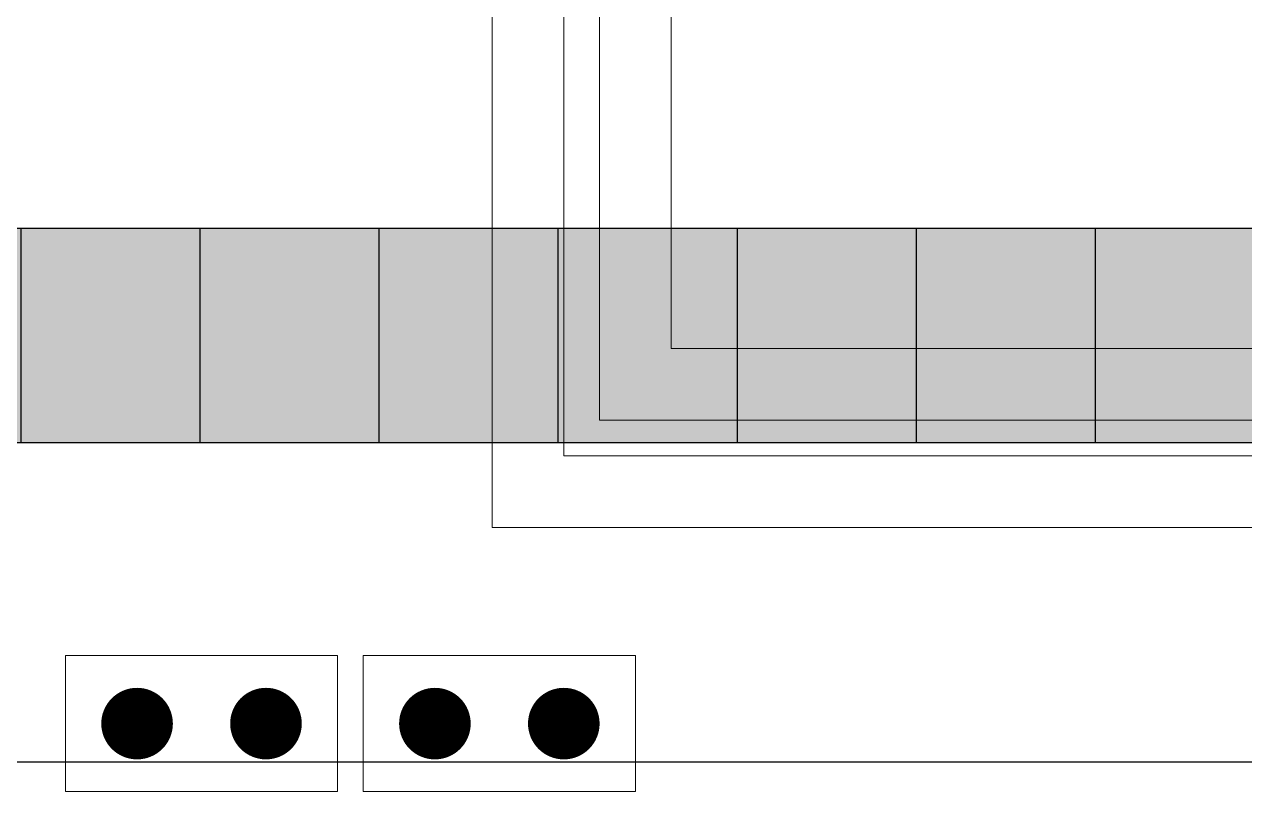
# Model space of a CAD drawing. Header units: inches. Extents: x 8618018 to 8935006, y 2431589 to 2567223.
# Drawn here: x 8664276 to 8665980, y 2517649 to 2518721 of the extents above; entities that cross this region are included whole.
import ezdxf

# ---------------------------------------------------------------- set-up
doc = ezdxf.new("R2010")
doc.units = ezdxf.units.IN
doc.header["$MEASUREMENT"] = 0
for name, color, linetype in [('CCT', 4, 'Continuous'), ('Civil', 252, 'Continuous'), ('LCS', 4, 'Continuous'), ('MOTOR LOCATION', 3, 'Continuous'), ('T', 3, 'Continuous')]:
    doc.layers.add(name, color=color, linetype=linetype)
doc.layers.add('ICT', color=6, linetype='Continuous', lineweight=13)
doc.layers.add('PCT', color=2, linetype='Continuous', lineweight=15)
doc.styles.add('Roman', font='romans')
pattern_1 = [(270, (-36092228.73, 22354600.37), (250, -7e-14), [])]

# ---------------------------------------------------------------- blocks, each defined once
blk = doc.blocks.new('GA CRM')
at = {"layer": 'Civil'}
blk.add_lwpolyline([(39305, 46349.8), (35305, 46349.8)], dxfattribs=at)
blk = doc.blocks.new('LCS')
at = {"layer": 'T', "color": 4, "lineweight": 0}
blk.add_lwpolyline([(-590, 295), (-210, 295), (-210, 105), (-590, 105)], close=True, dxfattribs=at)
at = {"layer": 'T', "color": 4, "const_width": 50}
for points in [[(-515, 200, 1), (-465, 200, 1)], [(-335, 200, 1), (-285, 200, 1)]]:
    blk.add_lwpolyline(points, format="xyb", close=True, dxfattribs=at)
at = {"layer": 'MOTOR LOCATION', "color": 4, "style": 'Roman'}
blk.add_attdef('XXX', (246.1, 103.3), '', height=240, dxfattribs=at)

msp = doc.modelspace()

# ---------------------------------------------------------------- block references
at = {"color": 252}
msp.add_blockref('GA CRM', (8628081, 2471340), dxfattribs=at)

# ---------------------------------------------------------------- next in the draw order: hatches: boundary and pattern name
at = {"layer": 'CCT'}
h = msp.add_hatch(dxfattribs=at)
h.set_pattern_fill('ANSI31', color=256, scale=2000, angle=225, style=0)
h.set_pattern_definition(pattern_1)
h.paths.add_polyline_path([(8695523.6, 2518136.4), (8695523.6, 2518436.4), (8661995.7, 2518436.4), (8661995.7, 2518136.4)])
at = {"layer": 'ICT', "transparency": 33554661}
h = msp.add_hatch(dxfattribs=at)
h.set_pattern_fill('HEX', color=256, scale=450, angle=100, style=0)
h.paths.add_polyline_path([(8695523.6, 2518433.9), (8662084.3, 2518436.4), (8662084.3, 2518136.4), (8695523.6, 2518136.4)])
h.paths.add_polyline_path([(8669426.6, 2518136.4), (8669276.6, 2518136.4), (8669276.6, 2517678.4), (8669426.6, 2517678.4)])
at = {"layer": 'PCT'}
h = msp.add_hatch(dxfattribs=at)
h.set_pattern_fill('ANSI31', color=256, scale=2000, angle=225, style=0)
h.set_pattern_definition(pattern_1)
h.paths.add_polyline_path([(8695523.6, 2518136.4), (8695523.6, 2518436.4), (8661995.7, 2518436.4), (8661995.7, 2518136.4)])

# ---------------------------------------------------------------- next in the draw order: linework, layer by layer
at = {"layer": 'CCT', "color": 4, "lineweight": 0, "ltscale": 300}
for p, q in [((8665029, 2519381.5), (8665029, 2518118)), ((8664929, 2519368.2), (8664929, 2518018)), ((8665029, 2518118), (8667103.8, 2518118)), ((8664929, 2518018), (8667112.5, 2518018))]:
    msp.add_line(p, q, dxfattribs=at)
at = {"layer": 'CCT'}
msp.add_lwpolyline([(8695523.6, 2518136.4), (8661995.7, 2518136.4), (8661995.7, 2518436.4), (8695523.6, 2518436.4)], close=True, dxfattribs=at)
at = {"layer": 'ICT', "transparency": 33554661}
for p, q in [((8695523.6, 2518436.4), (8662084.3, 2518436.4, -56324.5)), ((8695523.6, 2518136.4), (8662084.3, 2518136.4, -56324.5))]:
    msp.add_line(p, q, dxfattribs=at)
at = {"layer": 'PCT', "color": 2, "lineweight": 0, "ltscale": 300}
for p, q in [((8665179, 2519381.5), (8665179, 2518268)), ((8665079, 2519368.2), (8665079, 2518168)), ((8665179, 2518268), (8667103.8, 2518268)), ((8665079, 2518168), (8667112.5, 2518168))]:
    msp.add_line(p, q, dxfattribs=at)
at = {"layer": 'PCT'}
msp.add_lwpolyline([(8695523.6, 2518136.4), (8661995.7, 2518136.4), (8661995.7, 2518436.4), (8695523.6, 2518436.4)], close=True, dxfattribs=at)

# ---------------------------------------------------------------- next in the draw order: block references
at = {"layer": 'LCS'}
for p in [(8664923.2, 2517543.9, 59160), (8665339.1, 2517543.9, 59160)]:
    msp.add_blockref('LCS', p, dxfattribs=at)

doc.saveas('drawing.dxf')
